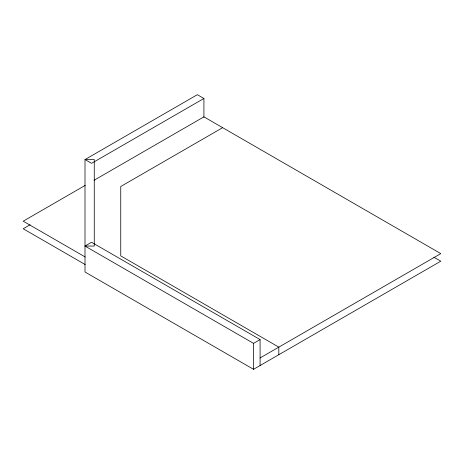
<?xml version="1.0" encoding="UTF-8"?>
<svg xmlns="http://www.w3.org/2000/svg" width="464" height="464" viewBox="0 0 464 464"><rect width="100%" height="100%" fill="white"/><g stroke="black" fill="none" stroke-linecap="round" stroke-linejoin="round"><path stroke-width="0.7" d="M203.911 117.218L203.911 98.478L91.553 163.345L84.999 159.564L84.999 272.003L253.535 369.309L440.8 261.191L433.904 257.213M85.318 185.322L23.2 221.189L85.243 257.01M94.105 180.252L203.911 116.858L440.8 253.622L260.089 357.953M30.102 224.773L23.2 228.758L85.243 264.579M222.639 127.67L120.75 186.493L120.75 255.884L278.818 347.142L278.818 354.711M260.089 339.573L253.535 343.36L84.999 246.053L91.553 242.272L260.089 339.573L260.089 365.522M84.999 246.053L94.267 246.053L94.267 159.564L84.999 159.564L197.357 94.691L203.911 98.478M253.535 343.36L253.535 369.309"/></g></svg>
